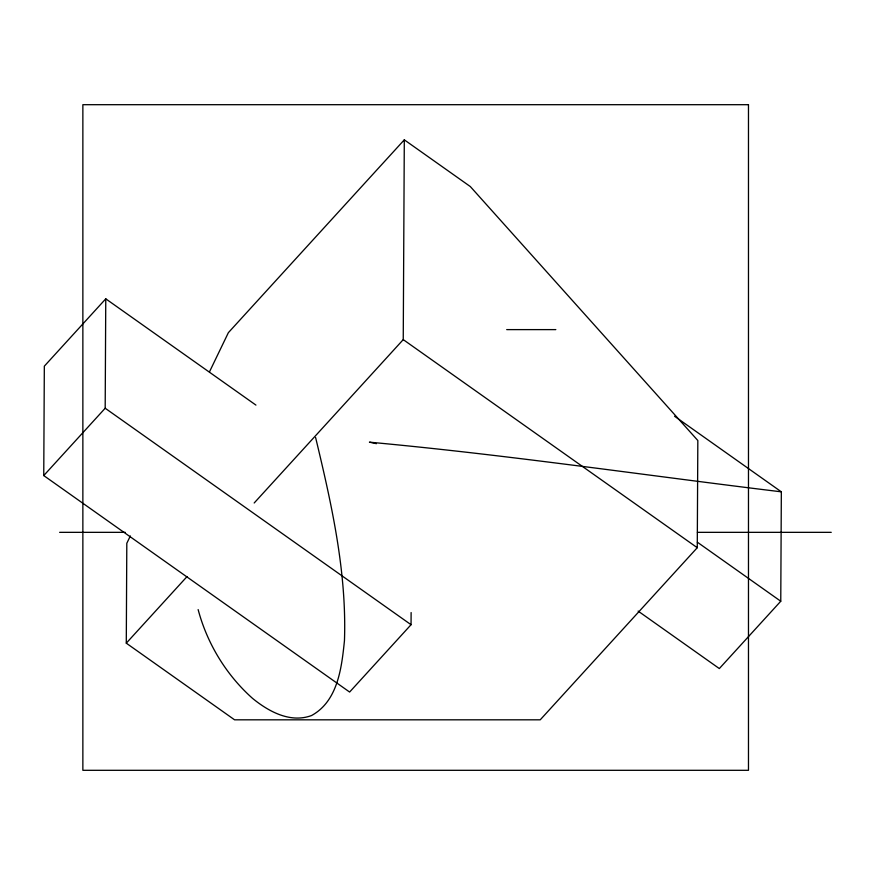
<?xml version="1.0" encoding="UTF-8"?>
<svg xmlns="http://www.w3.org/2000/svg" width="875" height="875" viewBox="0 0 875 875"><rect width="100%" height="100%" fill="white"/><g stroke="black" fill="none" stroke-linecap="round" stroke-linejoin="round"><path stroke-width="1.31" d="M411.119 612.555L411.053 624.706L349.617 692.048L43.75 475.573L44.33 366.166L105.766 298.823L255.927 405.092M43.75 475.573L105.186 408.231L105.766 298.823M209.475 371.853L228.364 332.675L404.305 139.836L470.312 186.55L697.834 440.519L697.266 547.706L540.225 719.819L234.577 719.819L126.284 643.169L126.809 543.288L130.353 535.938M254.177 502.994L403.244 339.62L404.305 139.836M638.127 611.1L719.327 668.566L780.763 601.234L781.342 491.827L674.57 416.259M126.284 643.169L187.009 576.614M506.691 329.613L555.833 329.613M59.631 532.339L125.191 532.339M697.408 532.339L831.25 532.339M781.342 491.827C644.077 475.202 507.106 454.836 369.425 442.17L376.436 443.669M697.342 542.194L780.763 601.234M403.244 339.62L697.266 547.706M105.186 408.231L411.053 624.706M198.133 609.591C207.178 643.628 226.264 674.986 252.591 698.414C268.756 711.616 290.423 723.417 311.587 715.52C337.958 701.039 341.655 667.614 344.455 640.708C346.839 571.856 331.581 504.033 315.602 437.5M748.475 104.694L82.863 104.694L82.863 770.306L748.475 770.306L748.475 104.694"/></g></svg>
